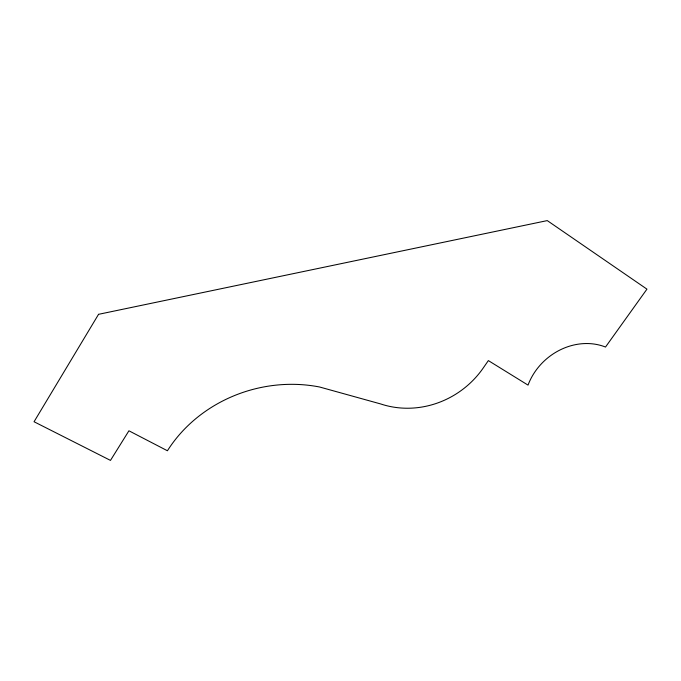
<?xml version="1.0" encoding="UTF-8"?>
<svg xmlns="http://www.w3.org/2000/svg" width="681" height="681" viewBox="0 0 681 681"><rect width="100%" height="100%" fill="white"/><g stroke="black" fill="none" stroke-linecap="round" stroke-linejoin="round"><path stroke-width="1.02" d="M98.549 314.324L34.05 421.743L110.484 460.399L128.922 430.792L167.424 450.762A136.549 122.197 -15.2 0 1 319.559 386.995L380.628 403.935A88.47 82.92 -38.4 0 0 483.587 367.485L488.354 360.589L528.03 385.114A58.174 50.922 -41.7 0 1 605.511 347.038L646.95 289.144L547.269 220.601L98.549 314.324"/></g></svg>
